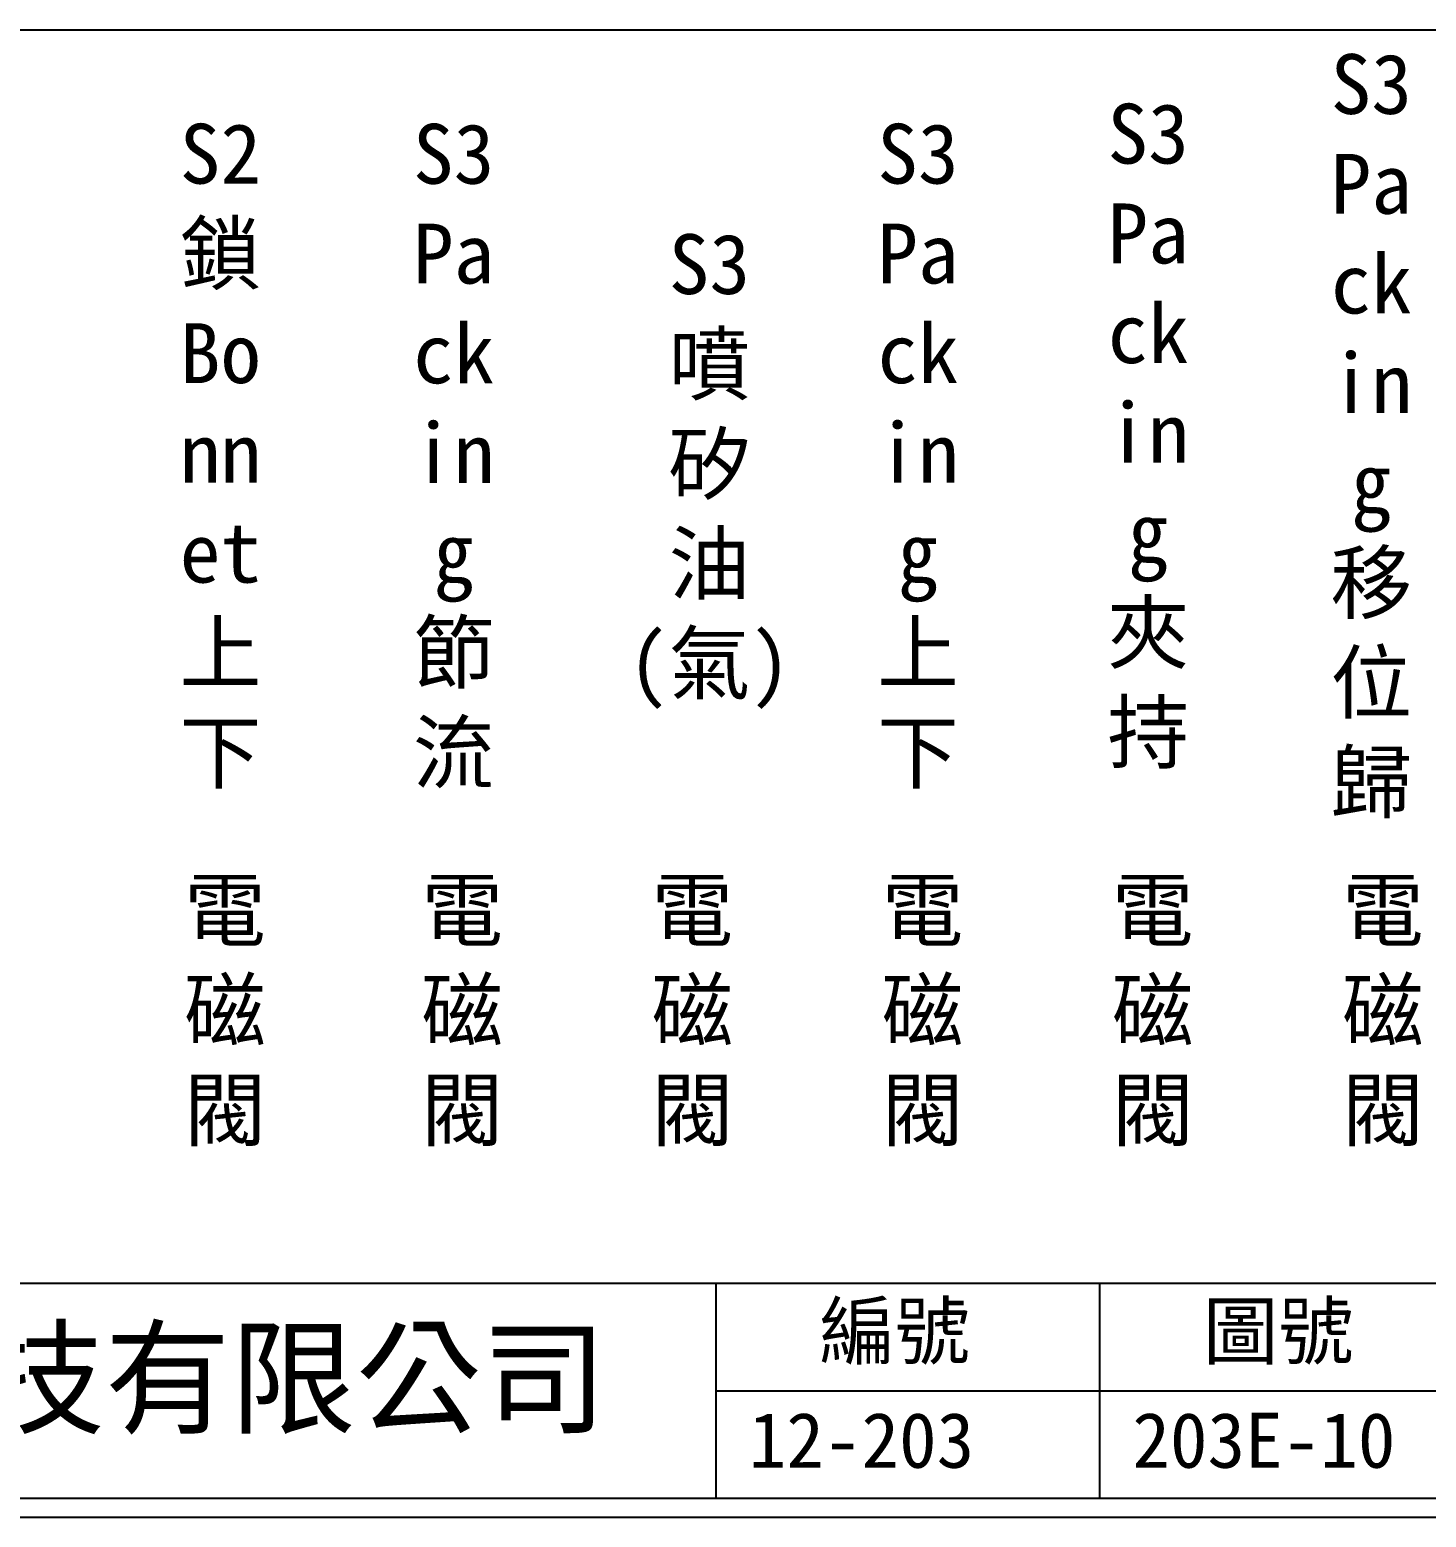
# Model space of a CAD drawing. Extents: x 926 to 1213, y 3 to 216.
# Drawn here: x 1016.8 to 1107.8, y 3 to 100 of the extents above; entities that cross this region are included whole.
import ezdxf

# ---------------------------------------------------------------- set-up
doc = ezdxf.new("R2010")
doc.units = 0
doc.layers.add('圖框層', color=7, linetype='CONTINUOUS')
doc.layers.add('標尺寸層', color=3, linetype='CONTINUOUS')
doc.styles.add('CNS', font='romanc.shx', dxfattribs={"bigfont": 'chineset.shx'})
doc.styles.add('STSL', font='KAIU.TTF')

msp = doc.modelspace()

# ---------------------------------------------------------------- linework, layer by layer
at = {"layer": '圖框層', "color": 7}
for p, q in [((926.992, 18.25), (1211.493, 18.25)), ((1061.493, 4.25), (1061.493, 18.25)), ((1086.493, 4.25), (1086.493, 18.25)), ((1061.493, 11.25), (1211.493, 11.25)), ((926.992, 4.25), (1211.493, 4.25)), ((925.742, 3), (1212.742, 3))]:
    msp.add_line(p, q, dxfattribs=at)
at = {"layer": '標尺寸層', "color": 7}
msp.add_line((930.49, 99.958), (1208.361, 99.958), dxfattribs=at)

# ---------------------------------------------------------------- texts
at = {"layer": '圖框層', "color": 4, "style": 'STSL'}
for s, height, p in [('編號', 3.6, (1068.208, 13.337)), ('圖號', 3.6, (1093.208, 13.337)), ('泓陞自動化科技有限公司', 6, (964.346, 9.076)), ('12-203', 3.6, (1063.606, 6.224)), ('203E-10', 3.6, (1088.606, 6.224))]:
    msp.add_text(s, height=height, dxfattribs=at).set_placement(p)
at = {"layer": '標尺寸層', "color": 7, "char_height": 3.9, "attachment_point": 5, "style": 'CNS'}
for s, insert, width in [('{\\fDFKai-SB|b0|i0|c136|p65;S3\\PPa\\Pck\\Pin\\Pg移位歸}', (1104.177, 73.464), 3.75904), ('{\\fDFKai-SB|b0|i0|c136|p65;S3\\PPa\\Pck\\Pin\\Pg夾持}', (1089.633, 73.464), 2.84806), ('{\\fDFKai-SB|b0|i0|c136|p65;S2鎖Bo\\Pnn\\Pet上下}', (1029.177, 72.165), 2.84806), ('{\\fDFKai-SB|b0|i0|c136|p65;S3\\PPa\\Pck\\Pin\\Pg節流}', (1044.376, 72.165), 2.84806), ('{\\fDFKai-SB|b0|i0|c136|p65;S3\\PPa\\Pck\\Pin\\Pg\\P上下}', (1074.633, 72.165), 2.84806), ('{\\fDFKai-SB|b0|i0|c136|p65;S3噴矽油(氣)}', (1061.042, 71.16), 2.16978), ('{\\fDFKai-SB|b0|i0|c136|p65;電磁閥}', (1029.477, 35.841), 8.6627), ('{\\fDFKai-SB|b0|i0|c136|p65;電磁閥}', (1044.933, 35.841), 8.6627), ('{\\fDFKai-SB|b0|i0|c136|p65;電磁閥}', (1059.933, 35.841), 8.6627), ('{\\fDFKai-SB|b0|i0|c136|p65;電磁閥}', (1074.933, 35.841), 8.6627), ('{\\fDFKai-SB|b0|i0|c136|p65;電磁閥}', (1089.933, 35.841), 8.6627), ('{\\fDFKai-SB|b0|i0|c136|p65;電磁閥}', (1104.933, 35.841), 8.6627)]:
    msp.add_mtext(s, dxfattribs=dict(at, insert=insert, width=width))

doc.saveas('drawing.dxf')
